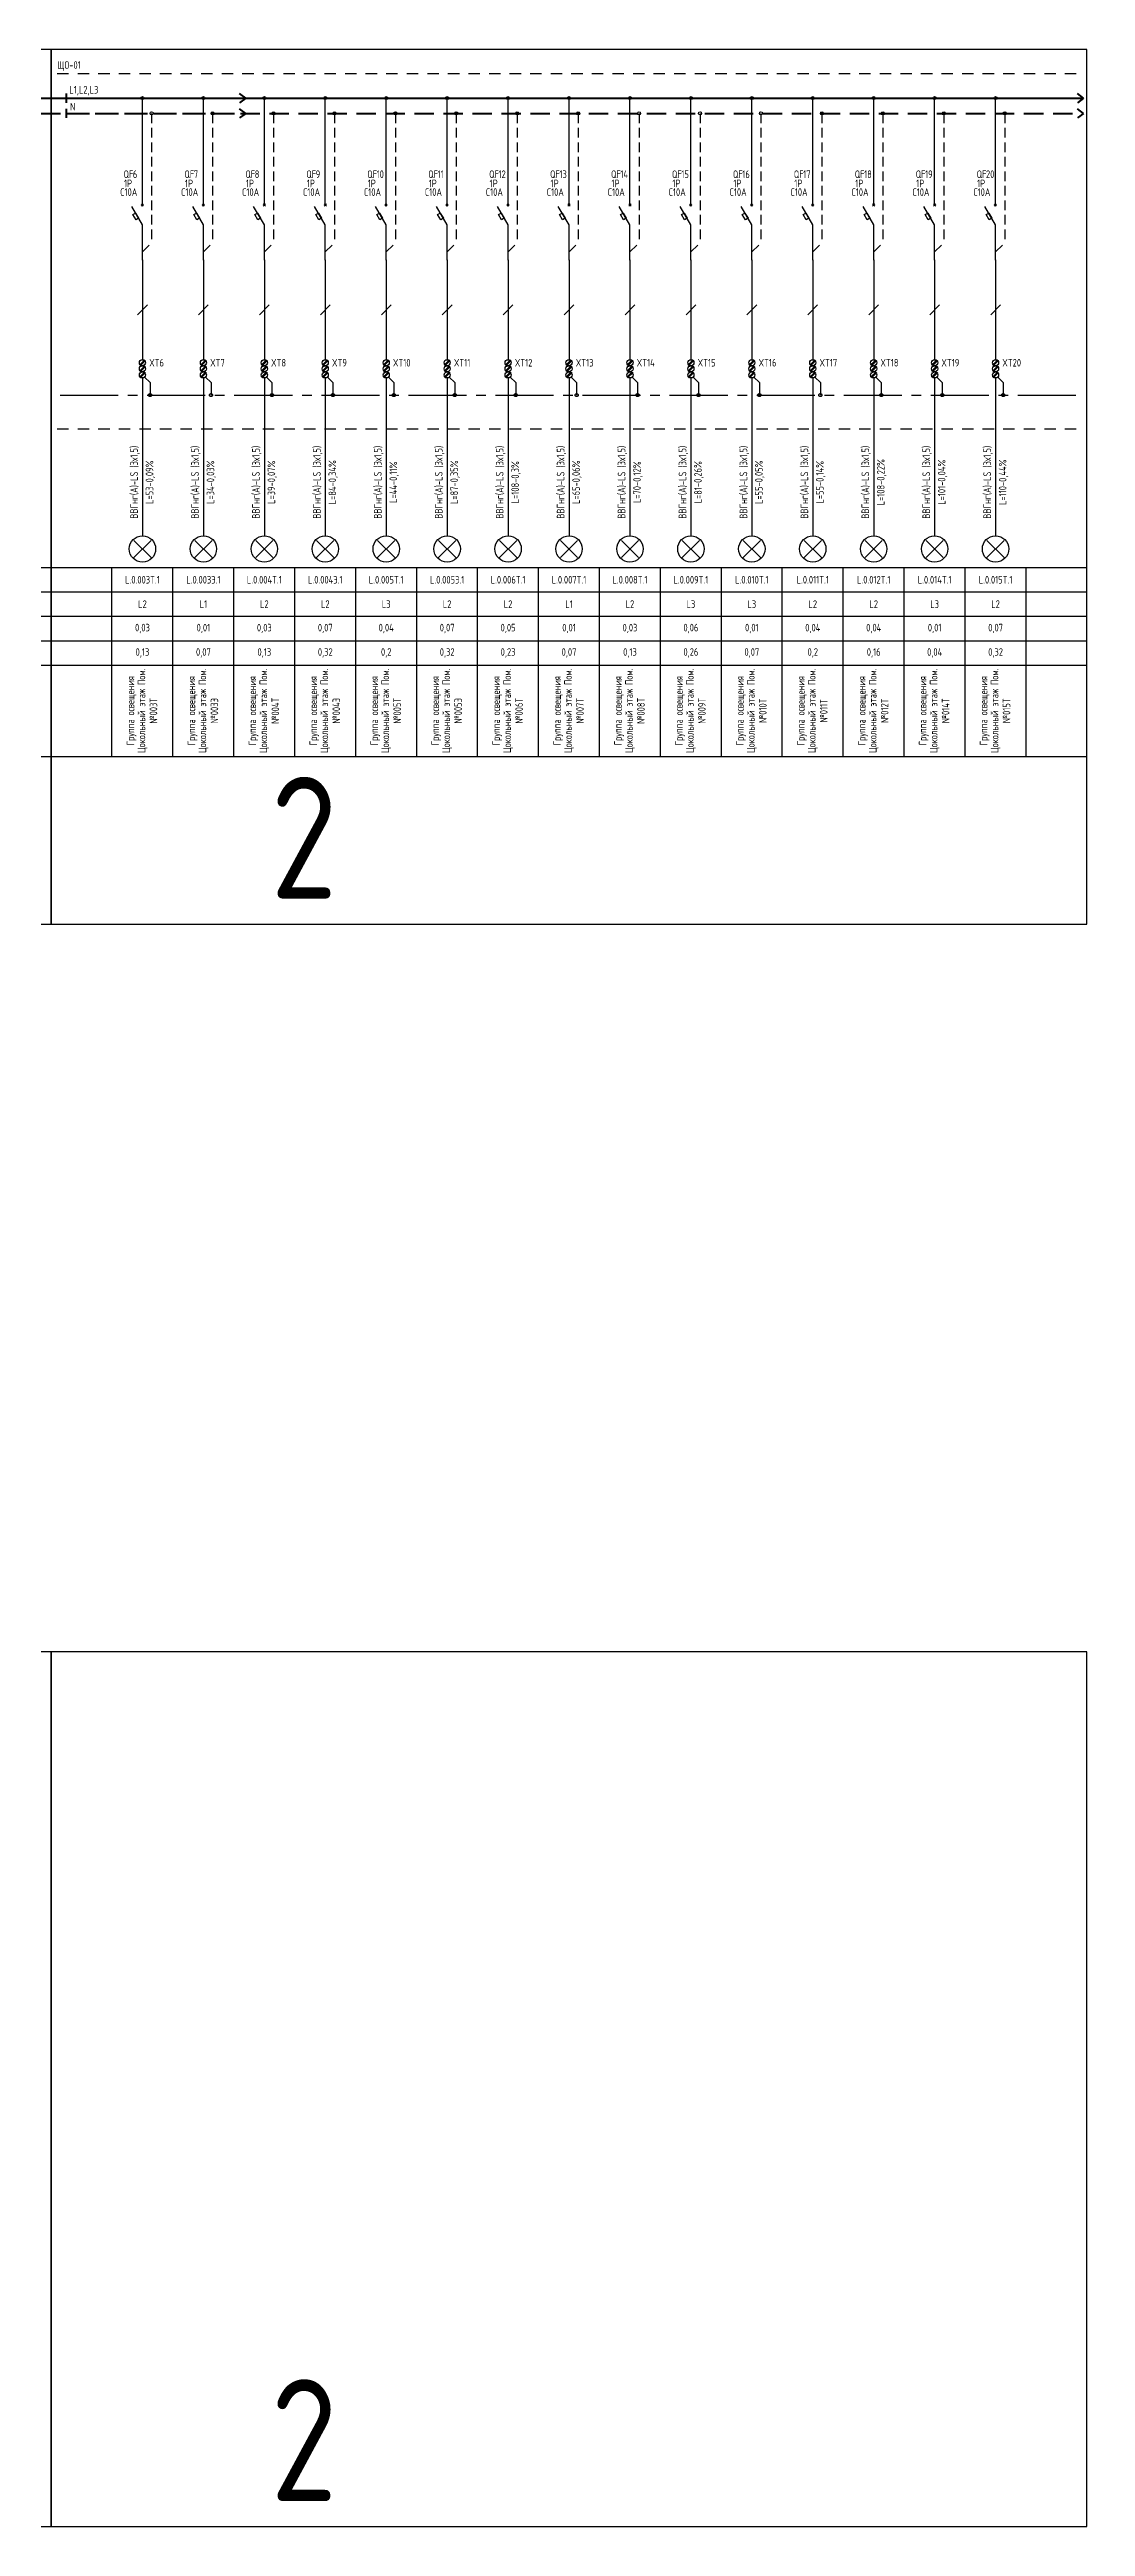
# Model space of a CAD drawing. Header units: millimetres. Extents: x -559267 to 5835, y 0 to 209897.
# Drawn here: x 394 to 734, y 765 to 1578 of the extents above; entities that cross this region are included whole.
import ezdxf
from ezdxf.enums import TextEntityAlignment as Align

# ---------------------------------------------------------------- set-up
doc = ezdxf.new("R2010")
doc.units = ezdxf.units.MM
for name, pattern in [('CENTER2', [28.575, 19.05, -3.175, 3.175, -3.175]), ('HIDDEN2', [4.7625, 3.175, -1.5875]), ('JIS_02_0.7', [1.35, 0.75, -0.6])]:
    doc.linetypes.add(name, pattern=pattern)
for name, color, linetype in [('SX_BLOCKS', 7, 'Continuous'), ('SX_BOUND', 7, 'JIS_02_0.7'), ('SX_LINES', 7, 'Continuous'), ('SX_PE', 3, 'CENTER2'), ('SX_TABLE', 7, 'Continuous'), ('SX_TEXT', 7, 'Continuous')]:
    doc.layers.add(name, color=color, linetype=linetype)
doc.styles.add('SX_GOST', font='GOST2304A_0.ttf')
doc.styles.add('UNC_A', font='GOST2304A_0.ttf')
doc.styles.add('Unecom', font='GOST2304A_0.ttf', dxfattribs={"height": 2.5})

# ---------------------------------------------------------------- blocks, each defined once
blk = doc.blocks.new('SX_TCOL')
for p, q in [((-10, 62), (10, 62)), ((10, 0), (10, 62)), ((-10, 54), (10, 54)), ((-10, 46), (10, 46)), ((-10, 38), (10, 38)), ((-10, 30), (10, 30)), ((-10, 0), (10, 0))]:
    blk.add_line(p, q)
at = {"style": 'SX_GOST'}
for tag, p in [('CAB1', (-2.6, 90)), ('CAB2', (2.6, 90)), ('NAME1', (-3.6, 15)), ('NAME2', (0, 15)), ('NAME3', (3.6, 15))]:
    blk.add_attdef(tag, text='', height=2.5, rotation=90, dxfattribs=at).set_placement(p, align=Align.MIDDLE)
for tag, p in [('LINE', (0, 58)), ('PH', (0, 50)), ('POW', (0, 42)), ('CUR', (0, 34))]:
    blk.add_attdef(tag, text='', height=2.5, dxfattribs=at).set_placement(p, align=Align.MIDDLE)
blk = doc.blocks.new('*U345')
at = {"lineweight": 40}
for p, q in [((333.89, 0), (331.89, 1.5)), ((333.89, 0), (331.89, -1.5)), ((333.89, -5), (331.89, -3.5)), ((333.89, -5), (331.89, -6.5))]:
    blk.add_line(p, q, dxfattribs=at)
at = {"linetype": 'ByBlock', "lineweight": 40}
for points in [[(0, 1.5), (0, -1.5)], [(0, 0), (333.89, 0)], [(0, -3.5), (0, -6.5)]]:
    blk.add_lwpolyline(points, dxfattribs=at)
at = {"color": 4, "linetype": 'HIDDEN2', "lineweight": 40, "ltscale": 2}
blk.add_lwpolyline([(0, -5), (333.89, -5)], dxfattribs=at)
at = {"insert": (1.24, -1.57), "char_height": 2.5, "attachment_point": 1, "style": 'UNC_A'}
blk.add_mtext_dynamic_manual_height_columns('N', width=3.8436, gutter_width=12.5, heights=[0], dxfattribs=at)
at = {"style": 'UNC_A'}
blk.add_attdef('ЛИНИЯ', (1, 1.5), '', height=2.5, dxfattribs=at)
blk = doc.blocks.new('*U349')
for p, q in [((0, -36.27), (0, -1.19)), ((0, -42.79), (-3.51, -36.72)), ((-0.35, -36.62), (0.35, -35.91)), ((0.35, -36.62), (-0.35, -35.91)), ((0, -54.31), (0, -42.79))]:
    blk.add_line(p, q)
at = {"color": 4, "linetype": 'HIDDEN2'}
for p in [(3, -6.19), (0, -51.65)]:
    blk.add_line(p, (3, -48.65), dxfattribs=at)
blk.add_lwpolyline([(-2.12, -41.12), (-3.12, -39.39), (-2.25, -38.89), (-1.25, -40.62)], close=True)
for centre in [(0, -1.19), (3, -6.19)]:
    blk.add_circle(centre, 0.5)
at = {"insert": (-6.21, -24.9), "char_height": 2.5, "attachment_point": 1, "style": 'Unecom'}
blk.add_mtext_dynamic_manual_height_columns('\\pxql;QF', width=5.7065, gutter_width=12.5, heights=[4.37], dxfattribs=at)
at = {"style": 'Unecom'}
for tag, p in [('P', (-3.4, -30.43)), ('A', (-1.7, -33.28))]:
    blk.add_attdef(tag, text='', height=2.5, dxfattribs=at).set_placement(p, align=Align.RIGHT)
blk.add_attdef('N', (-3.15, -27.4), '', height=2.5, dxfattribs=at)
blk = doc.blocks.new('XT')
at = {"color": 32, "true_color": 0xcd6928}
for p, q in [((0.75, 0), (-1, -1.75)), ((1, -0.25), (-0.75, -2))]:
    blk.add_line(p, q, dxfattribs=at)
at = {"color": 5}
for p, q in [((0.75, -2), (-1, -3.75)), ((1, -2.25), (-0.75, -4))]:
    blk.add_line(p, q, dxfattribs=at)
at = {"color": 32, "true_color": 0xcd6928}
blk.add_circle((0, -1), 1, dxfattribs=at)
at = {"color": 5}
blk.add_circle((0, -3), 1, dxfattribs=at)
at = {"style": 'UNC_A'}
blk.add_attdef('1', (1.75, 0.11), '', height=2.5, dxfattribs=at)
blk = doc.blocks.new('SX_XTPE')
at = {"color": 3}
for p, q in [((0.753, 1.003), (-1.003, -0.753)), ((1.003, 0.753), (-0.753, -1.003))]:
    blk.add_line(p, q, dxfattribs=at)
blk.add_circle((0, 0), 1, dxfattribs=at)
blk = doc.blocks.new('$RECOVER_230831092053-0')
at = {"color": 0, "lineweight": 30}
for p, q in [((-2.83, 2.83), (2.83, -2.83)), ((-2.83, -2.83), (2.83, 2.83))]:
    blk.add_line(p, q, dxfattribs=at)
blk.add_circle((0, 0), 4.33, dxfattribs=at)

msp = doc.modelspace()

# ---------------------------------------------------------------- linework, layer by layer
at = {"color": 6}
for points in [[(395, 1577.99), (55, 1577.99), (55, 1290.99), (395, 1290.99), (395, 1577.99)], [(735, 1577.99), (395, 1577.99), (395, 1290.99), (735, 1290.99), (735, 1577.99)], [(395, 1052.13), (55, 1052.13), (55, 765.13), (395, 765.13), (395, 1052.13)], [(735, 1052.13), (395, 1052.13), (395, 765.13), (735, 765.13), (735, 1052.13)]]:
    msp.add_lwpolyline(points, dxfattribs=at)
at = {"layer": 'SX_BOUND', "ltscale": 5}
for p, q in [((397, 1570.16), (733, 1570.16)), ((397, 1453.49), (733, 1453.49))]:
    msp.add_line(p, q, dxfattribs=at)
at = {"layer": 'SX_LINES'}
for p, q in [((425, 1508.95), (425, 1476.21)), ((445, 1508.95), (445, 1476.21)), ((465, 1508.95), (465, 1476.21)), ((485, 1508.95), (485, 1476.21)), ((505, 1508.95), (505, 1476.21)), ((525, 1508.95), (525, 1476.21)), ((545, 1508.95), (545, 1476.21)), ((565, 1508.95), (565, 1476.21)), ((585, 1508.95), (585, 1476.21)), ((605, 1508.95), (605, 1476.21)), ((625, 1508.95), (625, 1476.21)), ((645, 1508.95), (645, 1476.21)), ((665, 1508.95), (665, 1476.21)), ((685, 1508.95), (685, 1476.21)), ((705, 1508.95), (705, 1476.21)), ((423.4, 1490.98), (426.6, 1494.18)), ((443.4, 1490.98), (446.6, 1494.18)), ((463.4, 1490.98), (466.6, 1494.18)), ((483.4, 1490.98), (486.6, 1494.18)), ((503.4, 1490.98), (506.6, 1494.18)), ((523.4, 1490.98), (526.6, 1494.18)), ((543.4, 1490.98), (546.6, 1494.18)), ((563.4, 1490.98), (566.6, 1494.18)), ((583.4, 1490.98), (586.6, 1494.18)), ((603.4, 1490.98), (606.6, 1494.18)), ((623.4, 1490.98), (626.6, 1494.18)), ((643.4, 1490.98), (646.6, 1494.18)), ((663.4, 1490.98), (666.6, 1494.18)), ((683.4, 1490.98), (686.6, 1494.18)), ((703.4, 1490.98), (706.6, 1494.18)), ((425, 1470.21), (425, 1418.39)), ((445, 1470.21), (445, 1418.39)), ((465, 1470.21), (465, 1418.39)), ((485, 1470.21), (485, 1418.39)), ((505, 1470.21), (505, 1418.39)), ((525, 1470.21), (525, 1418.39)), ((545, 1470.21), (545, 1418.39)), ((565, 1470.21), (565, 1418.39)), ((585, 1470.21), (585, 1418.39)), ((605, 1470.21), (605, 1418.39)), ((625, 1470.21), (625, 1418.39)), ((645, 1470.21), (645, 1418.39)), ((665, 1470.21), (665, 1418.39)), ((685, 1470.21), (685, 1418.39)), ((705, 1470.21), (705, 1418.39))]:
    msp.add_line(p, q, dxfattribs=at)
at = {"layer": 'SX_PE'}
for p, q in [((398, 1464.59), (734, 1464.59)), ((425.7, 1470.51), (427.5, 1468.71)), ((427.5, 1468.71), (427.5, 1464.59)), ((445.7, 1470.51), (447.5, 1468.71)), ((447.5, 1468.71), (447.5, 1464.59)), ((465.7, 1470.51), (467.5, 1468.71)), ((467.5, 1468.71), (467.5, 1464.59)), ((485.7, 1470.51), (487.5, 1468.71)), ((487.5, 1468.71), (487.5, 1464.59)), ((505.7, 1470.51), (507.5, 1468.71)), ((507.5, 1468.71), (507.5, 1464.59)), ((525.7, 1470.51), (527.5, 1468.71)), ((527.5, 1468.71), (527.5, 1464.59)), ((545.7, 1470.51), (547.5, 1468.71)), ((547.5, 1468.71), (547.5, 1464.59)), ((565.7, 1470.51), (567.5, 1468.71)), ((567.5, 1468.71), (567.5, 1464.59)), ((585.7, 1470.51), (587.5, 1468.71)), ((587.5, 1468.71), (587.5, 1464.59)), ((605.7, 1470.51), (607.5, 1468.71)), ((607.5, 1468.71), (607.5, 1464.59)), ((625.7, 1470.51), (627.5, 1468.71)), ((627.5, 1468.71), (627.5, 1464.59)), ((645.7, 1470.51), (647.5, 1468.71)), ((647.5, 1468.71), (647.5, 1464.59)), ((665.7, 1470.51), (667.5, 1468.71)), ((667.5, 1468.71), (667.5, 1464.59)), ((685.7, 1470.51), (687.5, 1468.71)), ((687.5, 1468.71), (687.5, 1464.59)), ((705.7, 1470.51), (707.5, 1468.71)), ((707.5, 1468.71), (707.5, 1464.59))]:
    msp.add_line(p, q, dxfattribs=at)
for centre in [(427.5, 1464.59), (447.5, 1464.59), (467.5, 1464.59), (487.5, 1464.59), (507.5, 1464.59), (527.5, 1464.59), (547.5, 1464.59), (567.5, 1464.59), (587.5, 1464.59), (607.5, 1464.59), (627.5, 1464.59), (647.5, 1464.59), (667.5, 1464.59), (687.5, 1464.59), (707.5, 1464.59)]:
    msp.add_circle(centre, 0.5, dxfattribs=at)

# ---------------------------------------------------------------- block references
at = {"layer": 'SX_BLOCKS'}
for p, values in [((425, 1563.23), {'N': '6', 'P': '1P', 'A': 'С10А'}), ((445, 1563.23), {'N': '7', 'P': '1P', 'A': 'С10А'}), ((465, 1563.23), {'N': '8', 'P': '1P', 'A': 'С10А'}), ((485, 1563.23), {'N': '9', 'P': '1P', 'A': 'С10А'}), ((505, 1563.23), {'N': '10', 'P': '1P', 'A': 'С10А'}), ((525, 1563.23), {'N': '11', 'P': '1P', 'A': 'С10А'}), ((545, 1563.23), {'N': '12', 'P': '1P', 'A': 'С10А'}), ((565, 1563.23), {'N': '13', 'P': '1P', 'A': 'С10А'}), ((585, 1563.23), {'N': '14', 'P': '1P', 'A': 'С10А'}), ((605, 1563.23), {'N': '15', 'P': '1P', 'A': 'С10А'}), ((625, 1563.23), {'N': '16', 'P': '1P', 'A': 'С10А'}), ((645, 1563.23), {'N': '17', 'P': '1P', 'A': 'С10А'}), ((665, 1563.23), {'N': '18', 'P': '1P', 'A': 'С10А'}), ((685, 1563.23), {'N': '19', 'P': '1P', 'A': 'С10А'}), ((705, 1563.23), {'N': '20', 'P': '1P', 'A': 'С10А'})]:
    msp.add_blockref('*U349', p, dxfattribs=at).add_auto_attribs(values)
ref = msp.add_blockref('XT', (425, 1476.21), dxfattribs=at)
ref.add_attrib('1', 'XT6', (427.2, 1473.96), dxfattribs={"layer": '0', "height": 2.5, "style": 'UNC_A'})
for p in [(425, 1471.21), (445, 1471.21), (465, 1471.21), (485, 1471.21), (505, 1471.21), (525, 1471.21), (545, 1471.21), (565, 1471.21), (585, 1471.21), (605, 1471.21), (625, 1471.21), (645, 1471.21), (665, 1471.21), (685, 1471.21), (705, 1471.21)]:
    msp.add_blockref('SX_XTPE', p, dxfattribs=at)
ref = msp.add_blockref('XT', (445, 1476.21), dxfattribs=at)
ref.add_attrib('1', 'XT7', (447.2, 1473.96), dxfattribs={"layer": '0', "height": 2.5, "style": 'UNC_A'})
ref = msp.add_blockref('XT', (465, 1476.21), dxfattribs=at)
ref.add_attrib('1', 'XT8', (467.2, 1473.96), dxfattribs={"layer": '0', "height": 2.5, "style": 'UNC_A'})
ref = msp.add_blockref('XT', (485, 1476.21), dxfattribs=at)
ref.add_attrib('1', 'XT9', (487.2, 1473.96), dxfattribs={"layer": '0', "height": 2.5, "style": 'UNC_A'})
ref = msp.add_blockref('XT', (505, 1476.21), dxfattribs=at)
ref.add_attrib('1', 'XT10', (507.2, 1473.96), dxfattribs={"layer": '0', "height": 2.5, "style": 'UNC_A'})
ref = msp.add_blockref('XT', (525, 1476.21), dxfattribs=at)
ref.add_attrib('1', 'XT11', (527.2, 1473.96), dxfattribs={"layer": '0', "height": 2.5, "style": 'UNC_A'})
ref = msp.add_blockref('XT', (545, 1476.21), dxfattribs=at)
ref.add_attrib('1', 'XT12', (547.2, 1473.96), dxfattribs={"layer": '0', "height": 2.5, "style": 'UNC_A'})
ref = msp.add_blockref('XT', (565, 1476.21), dxfattribs=at)
ref.add_attrib('1', 'XT13', (567.2, 1473.96), dxfattribs={"layer": '0', "height": 2.5, "style": 'UNC_A'})
ref = msp.add_blockref('XT', (585, 1476.21), dxfattribs=at)
ref.add_attrib('1', 'XT14', (587.2, 1473.96), dxfattribs={"layer": '0', "height": 2.5, "style": 'UNC_A'})
ref = msp.add_blockref('XT', (605, 1476.21), dxfattribs=at)
ref.add_attrib('1', 'XT15', (607.2, 1473.96), dxfattribs={"layer": '0', "height": 2.5, "style": 'UNC_A'})
ref = msp.add_blockref('XT', (625, 1476.21), dxfattribs=at)
ref.add_attrib('1', 'XT16', (627.2, 1473.96), dxfattribs={"layer": '0', "height": 2.5, "style": 'UNC_A'})
ref = msp.add_blockref('XT', (645, 1476.21), dxfattribs=at)
ref.add_attrib('1', 'XT17', (647.2, 1473.96), dxfattribs={"layer": '0', "height": 2.5, "style": 'UNC_A'})
ref = msp.add_blockref('XT', (665, 1476.21), dxfattribs=at)
ref.add_attrib('1', 'XT18', (667.2, 1473.96), dxfattribs={"layer": '0', "height": 2.5, "style": 'UNC_A'})
ref = msp.add_blockref('XT', (685, 1476.21), dxfattribs=at)
ref.add_attrib('1', 'XT19', (687.2, 1473.96), dxfattribs={"layer": '0', "height": 2.5, "style": 'UNC_A'})
ref = msp.add_blockref('XT', (705, 1476.21), dxfattribs=at)
ref.add_attrib('1', 'XT20', (707.2, 1473.96), dxfattribs={"layer": '0', "height": 2.5, "style": 'UNC_A'})
at = {"layer": 'SX_BLOCKS', "color": 244, "true_color": 0x991b1e}
for p in [(425, 1414.09), (445, 1414.09), (465, 1414.09), (485, 1414.09), (505, 1414.09), (525, 1414.09), (545, 1414.09), (565, 1414.09), (585, 1414.09), (605, 1414.09), (625, 1414.09), (645, 1414.09), (665, 1414.09), (685, 1414.09), (705, 1414.09)]:
    msp.add_blockref('$RECOVER_230831092053-0', p, dxfattribs=at)
at = {"layer": 'SX_LINES'}
for p in [(125, 1562.04), (400, 1562.04)]:
    msp.add_blockref('*U345', p, dxfattribs=at).add_auto_attribs({'ЛИНИЯ': 'L1,L2,L3'})
at = {"layer": 'SX_TABLE'}
ref = msp.add_blockref('SX_TCOL', (425, 1345.99), dxfattribs=at)
ref.add_attrib('NAME1', 'Группа освещения', dxfattribs={"layer": '0', "height": 2.5, "rotation": 90, "style": 'SX_GOST'}).set_placement((421.4, 1360.99), align=Align.MIDDLE)
ref.add_attrib('NAME2', 'Цокольный этаж Пом.', dxfattribs={"layer": '0', "height": 2.5, "rotation": 90, "style": 'SX_GOST', "width": 0.996452}).set_placement((425, 1360.99), align=Align.MIDDLE)
ref.add_attrib('NAME3', '№003T', dxfattribs={"layer": '0', "height": 2.5, "rotation": 90, "style": 'SX_GOST'}).set_placement((428.6, 1360.99), align=Align.MIDDLE)
ref.add_attrib('CUR', '0,13', dxfattribs={"layer": '0', "height": 2.5, "style": 'SX_GOST'}).set_placement((425, 1379.99), align=Align.MIDDLE)
ref.add_attrib('POW', '0,03', dxfattribs={"layer": '0', "height": 2.5, "style": 'SX_GOST'}).set_placement((425, 1387.99), align=Align.MIDDLE)
ref.add_attrib('PH', 'L2', dxfattribs={"layer": '0', "height": 2.5, "style": 'SX_GOST'}).set_placement((425, 1395.99), align=Align.MIDDLE)
ref.add_attrib('LINE', 'L.0.003T.1', dxfattribs={"layer": '0', "height": 2.5, "style": 'SX_GOST'}).set_placement((425, 1403.99), align=Align.MIDDLE)
ref.add_attrib('CAB1', 'ВВГнг(А)-LS (3х1,5)', dxfattribs={"layer": '0', "height": 2.5, "rotation": 90, "style": 'SX_GOST'}).set_placement((422.4, 1435.99), align=Align.MIDDLE)
ref.add_attrib('CAB2', 'L=53-0,09%', dxfattribs={"layer": '0', "height": 2.5, "rotation": 90, "style": 'SX_GOST'}).set_placement((427.6, 1435.99), align=Align.MIDDLE)
ref = msp.add_blockref('SX_TCOL', (445, 1345.99), dxfattribs=at)
ref.add_attrib('NAME1', 'Группа освещения', dxfattribs={"layer": '0', "height": 2.5, "rotation": 90, "style": 'SX_GOST'}).set_placement((441.4, 1360.99), align=Align.MIDDLE)
ref.add_attrib('NAME2', 'Цокольный этаж Пом.', dxfattribs={"layer": '0', "height": 2.5, "rotation": 90, "style": 'SX_GOST', "width": 0.996452}).set_placement((445, 1360.99), align=Align.MIDDLE)
ref.add_attrib('NAME3', '№003Э', dxfattribs={"layer": '0', "height": 2.5, "rotation": 90, "style": 'SX_GOST'}).set_placement((448.6, 1360.99), align=Align.MIDDLE)
ref.add_attrib('CUR', '0,07', dxfattribs={"layer": '0', "height": 2.5, "style": 'SX_GOST'}).set_placement((445, 1379.99), align=Align.MIDDLE)
ref.add_attrib('POW', '0,01', dxfattribs={"layer": '0', "height": 2.5, "style": 'SX_GOST'}).set_placement((445, 1387.99), align=Align.MIDDLE)
ref.add_attrib('PH', 'L1', dxfattribs={"layer": '0', "height": 2.5, "style": 'SX_GOST'}).set_placement((445, 1395.99), align=Align.MIDDLE)
ref.add_attrib('LINE', 'L.0.003Э.1', dxfattribs={"layer": '0', "height": 2.5, "style": 'SX_GOST'}).set_placement((445, 1403.99), align=Align.MIDDLE)
ref.add_attrib('CAB1', 'ВВГнг(А)-LS (3х1,5)', dxfattribs={"layer": '0', "height": 2.5, "rotation": 90, "style": 'SX_GOST'}).set_placement((442.4, 1435.99), align=Align.MIDDLE)
ref.add_attrib('CAB2', 'L=34-0,03%', dxfattribs={"layer": '0', "height": 2.5, "rotation": 90, "style": 'SX_GOST'}).set_placement((447.6, 1435.99), align=Align.MIDDLE)
ref = msp.add_blockref('SX_TCOL', (465, 1345.99), dxfattribs=at)
ref.add_attrib('NAME1', 'Группа освещения', dxfattribs={"layer": '0', "height": 2.5, "rotation": 90, "style": 'SX_GOST'}).set_placement((461.4, 1360.99), align=Align.MIDDLE)
ref.add_attrib('NAME2', 'Цокольный этаж Пом.', dxfattribs={"layer": '0', "height": 2.5, "rotation": 90, "style": 'SX_GOST', "width": 0.996452}).set_placement((465, 1360.99), align=Align.MIDDLE)
ref.add_attrib('NAME3', '№004T', dxfattribs={"layer": '0', "height": 2.5, "rotation": 90, "style": 'SX_GOST'}).set_placement((468.6, 1360.99), align=Align.MIDDLE)
ref.add_attrib('CUR', '0,13', dxfattribs={"layer": '0', "height": 2.5, "style": 'SX_GOST'}).set_placement((465, 1379.99), align=Align.MIDDLE)
ref.add_attrib('POW', '0,03', dxfattribs={"layer": '0', "height": 2.5, "style": 'SX_GOST'}).set_placement((465, 1387.99), align=Align.MIDDLE)
ref.add_attrib('PH', 'L2', dxfattribs={"layer": '0', "height": 2.5, "style": 'SX_GOST'}).set_placement((465, 1395.99), align=Align.MIDDLE)
ref.add_attrib('LINE', 'L.0.004T.1', dxfattribs={"layer": '0', "height": 2.5, "style": 'SX_GOST'}).set_placement((465, 1403.99), align=Align.MIDDLE)
ref.add_attrib('CAB1', 'ВВГнг(А)-LS (3х1,5)', dxfattribs={"layer": '0', "height": 2.5, "rotation": 90, "style": 'SX_GOST'}).set_placement((462.4, 1435.99), align=Align.MIDDLE)
ref.add_attrib('CAB2', 'L=39-0,07%', dxfattribs={"layer": '0', "height": 2.5, "rotation": 90, "style": 'SX_GOST'}).set_placement((467.6, 1435.99), align=Align.MIDDLE)
ref = msp.add_blockref('SX_TCOL', (485, 1345.99), dxfattribs=at)
ref.add_attrib('NAME1', 'Группа освещения', dxfattribs={"layer": '0', "height": 2.5, "rotation": 90, "style": 'SX_GOST'}).set_placement((481.4, 1360.99), align=Align.MIDDLE)
ref.add_attrib('NAME2', 'Цокольный этаж Пом.', dxfattribs={"layer": '0', "height": 2.5, "rotation": 90, "style": 'SX_GOST', "width": 0.996452}).set_placement((485, 1360.99), align=Align.MIDDLE)
ref.add_attrib('NAME3', '№004Э', dxfattribs={"layer": '0', "height": 2.5, "rotation": 90, "style": 'SX_GOST'}).set_placement((488.6, 1360.99), align=Align.MIDDLE)
ref.add_attrib('CUR', '0,32', dxfattribs={"layer": '0', "height": 2.5, "style": 'SX_GOST'}).set_placement((485, 1379.99), align=Align.MIDDLE)
ref.add_attrib('POW', '0,07', dxfattribs={"layer": '0', "height": 2.5, "style": 'SX_GOST'}).set_placement((485, 1387.99), align=Align.MIDDLE)
ref.add_attrib('PH', 'L2', dxfattribs={"layer": '0', "height": 2.5, "style": 'SX_GOST'}).set_placement((485, 1395.99), align=Align.MIDDLE)
ref.add_attrib('LINE', 'L.0.004Э.1', dxfattribs={"layer": '0', "height": 2.5, "style": 'SX_GOST'}).set_placement((485, 1403.99), align=Align.MIDDLE)
ref.add_attrib('CAB1', 'ВВГнг(А)-LS (3х1,5)', dxfattribs={"layer": '0', "height": 2.5, "rotation": 90, "style": 'SX_GOST'}).set_placement((482.4, 1435.99), align=Align.MIDDLE)
ref.add_attrib('CAB2', 'L=84-0,34%', dxfattribs={"layer": '0', "height": 2.5, "rotation": 90, "style": 'SX_GOST'}).set_placement((487.6, 1435.99), align=Align.MIDDLE)
ref = msp.add_blockref('SX_TCOL', (505, 1345.99), dxfattribs=at)
ref.add_attrib('NAME1', 'Группа освещения', dxfattribs={"layer": '0', "height": 2.5, "rotation": 90, "style": 'SX_GOST'}).set_placement((501.4, 1360.99), align=Align.MIDDLE)
ref.add_attrib('NAME2', 'Цокольный этаж Пом.', dxfattribs={"layer": '0', "height": 2.5, "rotation": 90, "style": 'SX_GOST', "width": 0.996452}).set_placement((505, 1360.99), align=Align.MIDDLE)
ref.add_attrib('NAME3', '№005T', dxfattribs={"layer": '0', "height": 2.5, "rotation": 90, "style": 'SX_GOST'}).set_placement((508.6, 1360.99), align=Align.MIDDLE)
ref.add_attrib('CUR', '0,2', dxfattribs={"layer": '0', "height": 2.5, "style": 'SX_GOST'}).set_placement((505, 1379.99), align=Align.MIDDLE)
ref.add_attrib('POW', '0,04', dxfattribs={"layer": '0', "height": 2.5, "style": 'SX_GOST'}).set_placement((505, 1387.99), align=Align.MIDDLE)
ref.add_attrib('PH', 'L3', dxfattribs={"layer": '0', "height": 2.5, "style": 'SX_GOST'}).set_placement((505, 1395.99), align=Align.MIDDLE)
ref.add_attrib('LINE', 'L.0.005T.1', dxfattribs={"layer": '0', "height": 2.5, "style": 'SX_GOST'}).set_placement((505, 1403.99), align=Align.MIDDLE)
ref.add_attrib('CAB1', 'ВВГнг(А)-LS (3х1,5)', dxfattribs={"layer": '0', "height": 2.5, "rotation": 90, "style": 'SX_GOST'}).set_placement((502.4, 1435.99), align=Align.MIDDLE)
ref.add_attrib('CAB2', 'L=44-0,11%', dxfattribs={"layer": '0', "height": 2.5, "rotation": 90, "style": 'SX_GOST'}).set_placement((507.6, 1435.99), align=Align.MIDDLE)
ref = msp.add_blockref('SX_TCOL', (525, 1345.99), dxfattribs=at)
ref.add_attrib('NAME1', 'Группа освещения', dxfattribs={"layer": '0', "height": 2.5, "rotation": 90, "style": 'SX_GOST'}).set_placement((521.4, 1360.99), align=Align.MIDDLE)
ref.add_attrib('NAME2', 'Цокольный этаж Пом.', dxfattribs={"layer": '0', "height": 2.5, "rotation": 90, "style": 'SX_GOST', "width": 0.996452}).set_placement((525, 1360.99), align=Align.MIDDLE)
ref.add_attrib('NAME3', '№005Э', dxfattribs={"layer": '0', "height": 2.5, "rotation": 90, "style": 'SX_GOST'}).set_placement((528.6, 1360.99), align=Align.MIDDLE)
ref.add_attrib('CUR', '0,32', dxfattribs={"layer": '0', "height": 2.5, "style": 'SX_GOST'}).set_placement((525, 1379.99), align=Align.MIDDLE)
ref.add_attrib('POW', '0,07', dxfattribs={"layer": '0', "height": 2.5, "style": 'SX_GOST'}).set_placement((525, 1387.99), align=Align.MIDDLE)
ref.add_attrib('PH', 'L2', dxfattribs={"layer": '0', "height": 2.5, "style": 'SX_GOST'}).set_placement((525, 1395.99), align=Align.MIDDLE)
ref.add_attrib('LINE', 'L.0.005Э.1', dxfattribs={"layer": '0', "height": 2.5, "style": 'SX_GOST'}).set_placement((525, 1403.99), align=Align.MIDDLE)
ref.add_attrib('CAB1', 'ВВГнг(А)-LS (3х1,5)', dxfattribs={"layer": '0', "height": 2.5, "rotation": 90, "style": 'SX_GOST'}).set_placement((522.4, 1435.99), align=Align.MIDDLE)
ref.add_attrib('CAB2', 'L=87-0,35%', dxfattribs={"layer": '0', "height": 2.5, "rotation": 90, "style": 'SX_GOST'}).set_placement((527.6, 1435.99), align=Align.MIDDLE)
ref = msp.add_blockref('SX_TCOL', (545, 1345.99), dxfattribs=at)
ref.add_attrib('NAME1', 'Группа освещения', dxfattribs={"layer": '0', "height": 2.5, "rotation": 90, "style": 'SX_GOST'}).set_placement((541.4, 1360.99), align=Align.MIDDLE)
ref.add_attrib('NAME2', 'Цокольный этаж Пом.', dxfattribs={"layer": '0', "height": 2.5, "rotation": 90, "style": 'SX_GOST', "width": 0.996452}).set_placement((545, 1360.99), align=Align.MIDDLE)
ref.add_attrib('NAME3', '№006T', dxfattribs={"layer": '0', "height": 2.5, "rotation": 90, "style": 'SX_GOST'}).set_placement((548.6, 1360.99), align=Align.MIDDLE)
ref.add_attrib('CUR', '0,23', dxfattribs={"layer": '0', "height": 2.5, "style": 'SX_GOST'}).set_placement((545, 1379.99), align=Align.MIDDLE)
ref.add_attrib('POW', '0,05', dxfattribs={"layer": '0', "height": 2.5, "style": 'SX_GOST'}).set_placement((545, 1387.99), align=Align.MIDDLE)
ref.add_attrib('PH', 'L2', dxfattribs={"layer": '0', "height": 2.5, "style": 'SX_GOST'}).set_placement((545, 1395.99), align=Align.MIDDLE)
ref.add_attrib('LINE', 'L.0.006T.1', dxfattribs={"layer": '0', "height": 2.5, "style": 'SX_GOST'}).set_placement((545, 1403.99), align=Align.MIDDLE)
ref.add_attrib('CAB1', 'ВВГнг(А)-LS (3х1,5)', dxfattribs={"layer": '0', "height": 2.5, "rotation": 90, "style": 'SX_GOST'}).set_placement((542.4, 1435.99), align=Align.MIDDLE)
ref.add_attrib('CAB2', 'L=108-0,3%', dxfattribs={"layer": '0', "height": 2.5, "rotation": 90, "style": 'SX_GOST'}).set_placement((547.6, 1435.99), align=Align.MIDDLE)
ref = msp.add_blockref('SX_TCOL', (565, 1345.99), dxfattribs=at)
ref.add_attrib('NAME1', 'Группа освещения', dxfattribs={"layer": '0', "height": 2.5, "rotation": 90, "style": 'SX_GOST'}).set_placement((561.4, 1360.99), align=Align.MIDDLE)
ref.add_attrib('NAME2', 'Цокольный этаж Пом.', dxfattribs={"layer": '0', "height": 2.5, "rotation": 90, "style": 'SX_GOST', "width": 0.996452}).set_placement((565, 1360.99), align=Align.MIDDLE)
ref.add_attrib('NAME3', '№007T', dxfattribs={"layer": '0', "height": 2.5, "rotation": 90, "style": 'SX_GOST'}).set_placement((568.6, 1360.99), align=Align.MIDDLE)
ref.add_attrib('CUR', '0,07', dxfattribs={"layer": '0', "height": 2.5, "style": 'SX_GOST'}).set_placement((565, 1379.99), align=Align.MIDDLE)
ref.add_attrib('POW', '0,01', dxfattribs={"layer": '0', "height": 2.5, "style": 'SX_GOST'}).set_placement((565, 1387.99), align=Align.MIDDLE)
ref.add_attrib('PH', 'L1', dxfattribs={"layer": '0', "height": 2.5, "style": 'SX_GOST'}).set_placement((565, 1395.99), align=Align.MIDDLE)
ref.add_attrib('LINE', 'L.0.007T.1', dxfattribs={"layer": '0', "height": 2.5, "style": 'SX_GOST'}).set_placement((565, 1403.99), align=Align.MIDDLE)
ref.add_attrib('CAB1', 'ВВГнг(А)-LS (3х1,5)', dxfattribs={"layer": '0', "height": 2.5, "rotation": 90, "style": 'SX_GOST'}).set_placement((562.4, 1435.99), align=Align.MIDDLE)
ref.add_attrib('CAB2', 'L=65-0,06%', dxfattribs={"layer": '0', "height": 2.5, "rotation": 90, "style": 'SX_GOST'}).set_placement((567.6, 1435.99), align=Align.MIDDLE)
ref = msp.add_blockref('SX_TCOL', (585, 1345.99), dxfattribs=at)
ref.add_attrib('NAME1', 'Группа освещения', dxfattribs={"layer": '0', "height": 2.5, "rotation": 90, "style": 'SX_GOST'}).set_placement((581.4, 1360.99), align=Align.MIDDLE)
ref.add_attrib('NAME2', 'Цокольный этаж Пом.', dxfattribs={"layer": '0', "height": 2.5, "rotation": 90, "style": 'SX_GOST', "width": 0.996452}).set_placement((585, 1360.99), align=Align.MIDDLE)
ref.add_attrib('NAME3', '№008T', dxfattribs={"layer": '0', "height": 2.5, "rotation": 90, "style": 'SX_GOST'}).set_placement((588.6, 1360.99), align=Align.MIDDLE)
ref.add_attrib('CUR', '0,13', dxfattribs={"layer": '0', "height": 2.5, "style": 'SX_GOST'}).set_placement((585, 1379.99), align=Align.MIDDLE)
ref.add_attrib('POW', '0,03', dxfattribs={"layer": '0', "height": 2.5, "style": 'SX_GOST'}).set_placement((585, 1387.99), align=Align.MIDDLE)
ref.add_attrib('PH', 'L2', dxfattribs={"layer": '0', "height": 2.5, "style": 'SX_GOST'}).set_placement((585, 1395.99), align=Align.MIDDLE)
ref.add_attrib('LINE', 'L.0.008T.1', dxfattribs={"layer": '0', "height": 2.5, "style": 'SX_GOST'}).set_placement((585, 1403.99), align=Align.MIDDLE)
ref.add_attrib('CAB1', 'ВВГнг(А)-LS (3х1,5)', dxfattribs={"layer": '0', "height": 2.5, "rotation": 90, "style": 'SX_GOST'}).set_placement((582.4, 1435.99), align=Align.MIDDLE)
ref.add_attrib('CAB2', 'L=70-0,12%', dxfattribs={"layer": '0', "height": 2.5, "rotation": 90, "style": 'SX_GOST'}).set_placement((587.6, 1435.99), align=Align.MIDDLE)
ref = msp.add_blockref('SX_TCOL', (605, 1345.99), dxfattribs=at)
ref.add_attrib('NAME1', 'Группа освещения', dxfattribs={"layer": '0', "height": 2.5, "rotation": 90, "style": 'SX_GOST'}).set_placement((601.4, 1360.99), align=Align.MIDDLE)
ref.add_attrib('NAME2', 'Цокольный этаж Пом.', dxfattribs={"layer": '0', "height": 2.5, "rotation": 90, "style": 'SX_GOST', "width": 0.996452}).set_placement((605, 1360.99), align=Align.MIDDLE)
ref.add_attrib('NAME3', '№009T', dxfattribs={"layer": '0', "height": 2.5, "rotation": 90, "style": 'SX_GOST'}).set_placement((608.6, 1360.99), align=Align.MIDDLE)
ref.add_attrib('CUR', '0,26', dxfattribs={"layer": '0', "height": 2.5, "style": 'SX_GOST'}).set_placement((605, 1379.99), align=Align.MIDDLE)
ref.add_attrib('POW', '0,06', dxfattribs={"layer": '0', "height": 2.5, "style": 'SX_GOST'}).set_placement((605, 1387.99), align=Align.MIDDLE)
ref.add_attrib('PH', 'L3', dxfattribs={"layer": '0', "height": 2.5, "style": 'SX_GOST'}).set_placement((605, 1395.99), align=Align.MIDDLE)
ref.add_attrib('LINE', 'L.0.009T.1', dxfattribs={"layer": '0', "height": 2.5, "style": 'SX_GOST'}).set_placement((605, 1403.99), align=Align.MIDDLE)
ref.add_attrib('CAB1', 'ВВГнг(А)-LS (3х1,5)', dxfattribs={"layer": '0', "height": 2.5, "rotation": 90, "style": 'SX_GOST'}).set_placement((602.4, 1435.99), align=Align.MIDDLE)
ref.add_attrib('CAB2', 'L=81-0,26%', dxfattribs={"layer": '0', "height": 2.5, "rotation": 90, "style": 'SX_GOST'}).set_placement((607.6, 1435.99), align=Align.MIDDLE)
ref = msp.add_blockref('SX_TCOL', (625, 1345.99), dxfattribs=at)
ref.add_attrib('NAME1', 'Группа освещения', dxfattribs={"layer": '0', "height": 2.5, "rotation": 90, "style": 'SX_GOST'}).set_placement((621.4, 1360.99), align=Align.MIDDLE)
ref.add_attrib('NAME2', 'Цокольный этаж Пом.', dxfattribs={"layer": '0', "height": 2.5, "rotation": 90, "style": 'SX_GOST', "width": 0.996452}).set_placement((625, 1360.99), align=Align.MIDDLE)
ref.add_attrib('NAME3', '№010T', dxfattribs={"layer": '0', "height": 2.5, "rotation": 90, "style": 'SX_GOST'}).set_placement((628.6, 1360.99), align=Align.MIDDLE)
ref.add_attrib('CUR', '0,07', dxfattribs={"layer": '0', "height": 2.5, "style": 'SX_GOST'}).set_placement((625, 1379.99), align=Align.MIDDLE)
ref.add_attrib('POW', '0,01', dxfattribs={"layer": '0', "height": 2.5, "style": 'SX_GOST'}).set_placement((625, 1387.99), align=Align.MIDDLE)
ref.add_attrib('PH', 'L3', dxfattribs={"layer": '0', "height": 2.5, "style": 'SX_GOST'}).set_placement((625, 1395.99), align=Align.MIDDLE)
ref.add_attrib('LINE', 'L.0.010T.1', dxfattribs={"layer": '0', "height": 2.5, "style": 'SX_GOST'}).set_placement((625, 1403.99), align=Align.MIDDLE)
ref.add_attrib('CAB1', 'ВВГнг(А)-LS (3х1,5)', dxfattribs={"layer": '0', "height": 2.5, "rotation": 90, "style": 'SX_GOST'}).set_placement((622.4, 1435.99), align=Align.MIDDLE)
ref.add_attrib('CAB2', 'L=55-0,05%', dxfattribs={"layer": '0', "height": 2.5, "rotation": 90, "style": 'SX_GOST'}).set_placement((627.6, 1435.99), align=Align.MIDDLE)
ref = msp.add_blockref('SX_TCOL', (645, 1345.99), dxfattribs=at)
ref.add_attrib('NAME1', 'Группа освещения', dxfattribs={"layer": '0', "height": 2.5, "rotation": 90, "style": 'SX_GOST'}).set_placement((641.4, 1360.99), align=Align.MIDDLE)
ref.add_attrib('NAME2', 'Цокольный этаж Пом.', dxfattribs={"layer": '0', "height": 2.5, "rotation": 90, "style": 'SX_GOST', "width": 0.996452}).set_placement((645, 1360.99), align=Align.MIDDLE)
ref.add_attrib('NAME3', '№011T', dxfattribs={"layer": '0', "height": 2.5, "rotation": 90, "style": 'SX_GOST'}).set_placement((648.6, 1360.99), align=Align.MIDDLE)
ref.add_attrib('CUR', '0,2', dxfattribs={"layer": '0', "height": 2.5, "style": 'SX_GOST'}).set_placement((645, 1379.99), align=Align.MIDDLE)
ref.add_attrib('POW', '0,04', dxfattribs={"layer": '0', "height": 2.5, "style": 'SX_GOST'}).set_placement((645, 1387.99), align=Align.MIDDLE)
ref.add_attrib('PH', 'L2', dxfattribs={"layer": '0', "height": 2.5, "style": 'SX_GOST'}).set_placement((645, 1395.99), align=Align.MIDDLE)
ref.add_attrib('LINE', 'L.0.011T.1', dxfattribs={"layer": '0', "height": 2.5, "style": 'SX_GOST'}).set_placement((645, 1403.99), align=Align.MIDDLE)
ref.add_attrib('CAB1', 'ВВГнг(А)-LS (3х1,5)', dxfattribs={"layer": '0', "height": 2.5, "rotation": 90, "style": 'SX_GOST'}).set_placement((642.4, 1435.99), align=Align.MIDDLE)
ref.add_attrib('CAB2', 'L=55-0,14%', dxfattribs={"layer": '0', "height": 2.5, "rotation": 90, "style": 'SX_GOST'}).set_placement((647.6, 1435.99), align=Align.MIDDLE)
ref = msp.add_blockref('SX_TCOL', (665, 1345.99), dxfattribs=at)
ref.add_attrib('NAME1', 'Группа освещения', dxfattribs={"layer": '0', "height": 2.5, "rotation": 90, "style": 'SX_GOST'}).set_placement((661.4, 1360.99), align=Align.MIDDLE)
ref.add_attrib('NAME2', 'Цокольный этаж Пом.', dxfattribs={"layer": '0', "height": 2.5, "rotation": 90, "style": 'SX_GOST', "width": 0.996452}).set_placement((665, 1360.99), align=Align.MIDDLE)
ref.add_attrib('NAME3', '№012T', dxfattribs={"layer": '0', "height": 2.5, "rotation": 90, "style": 'SX_GOST'}).set_placement((668.6, 1360.99), align=Align.MIDDLE)
ref.add_attrib('CUR', '0,16', dxfattribs={"layer": '0', "height": 2.5, "style": 'SX_GOST'}).set_placement((665, 1379.99), align=Align.MIDDLE)
ref.add_attrib('POW', '0,04', dxfattribs={"layer": '0', "height": 2.5, "style": 'SX_GOST'}).set_placement((665, 1387.99), align=Align.MIDDLE)
ref.add_attrib('PH', 'L2', dxfattribs={"layer": '0', "height": 2.5, "style": 'SX_GOST'}).set_placement((665, 1395.99), align=Align.MIDDLE)
ref.add_attrib('LINE', 'L.0.012T.1', dxfattribs={"layer": '0', "height": 2.5, "style": 'SX_GOST'}).set_placement((665, 1403.99), align=Align.MIDDLE)
ref.add_attrib('CAB1', 'ВВГнг(А)-LS (3х1,5)', dxfattribs={"layer": '0', "height": 2.5, "rotation": 90, "style": 'SX_GOST'}).set_placement((662.4, 1435.99), align=Align.MIDDLE)
ref.add_attrib('CAB2', 'L=108-0,22%', dxfattribs={"layer": '0', "height": 2.5, "rotation": 90, "style": 'SX_GOST'}).set_placement((667.6, 1435.99), align=Align.MIDDLE)
ref = msp.add_blockref('SX_TCOL', (685, 1345.99), dxfattribs=at)
ref.add_attrib('NAME1', 'Группа освещения', dxfattribs={"layer": '0', "height": 2.5, "rotation": 90, "style": 'SX_GOST'}).set_placement((681.4, 1360.99), align=Align.MIDDLE)
ref.add_attrib('NAME2', 'Цокольный этаж Пом.', dxfattribs={"layer": '0', "height": 2.5, "rotation": 90, "style": 'SX_GOST', "width": 0.996452}).set_placement((685, 1360.99), align=Align.MIDDLE)
ref.add_attrib('NAME3', '№014T', dxfattribs={"layer": '0', "height": 2.5, "rotation": 90, "style": 'SX_GOST'}).set_placement((688.6, 1360.99), align=Align.MIDDLE)
ref.add_attrib('CUR', '0,04', dxfattribs={"layer": '0', "height": 2.5, "style": 'SX_GOST'}).set_placement((685, 1379.99), align=Align.MIDDLE)
ref.add_attrib('POW', '0,01', dxfattribs={"layer": '0', "height": 2.5, "style": 'SX_GOST'}).set_placement((685, 1387.99), align=Align.MIDDLE)
ref.add_attrib('PH', 'L3', dxfattribs={"layer": '0', "height": 2.5, "style": 'SX_GOST'}).set_placement((685, 1395.99), align=Align.MIDDLE)
ref.add_attrib('LINE', 'L.0.014T.1', dxfattribs={"layer": '0', "height": 2.5, "style": 'SX_GOST'}).set_placement((685, 1403.99), align=Align.MIDDLE)
ref.add_attrib('CAB1', 'ВВГнг(А)-LS (3х1,5)', dxfattribs={"layer": '0', "height": 2.5, "rotation": 90, "style": 'SX_GOST'}).set_placement((682.4, 1435.99), align=Align.MIDDLE)
ref.add_attrib('CAB2', 'L=101-0,04%', dxfattribs={"layer": '0', "height": 2.5, "rotation": 90, "style": 'SX_GOST'}).set_placement((687.6, 1435.99), align=Align.MIDDLE)
ref = msp.add_blockref('SX_TCOL', (705, 1345.99), dxfattribs=at)
ref.add_attrib('NAME1', 'Группа освещения', dxfattribs={"layer": '0', "height": 2.5, "rotation": 90, "style": 'SX_GOST'}).set_placement((701.4, 1360.99), align=Align.MIDDLE)
ref.add_attrib('NAME2', 'Цокольный этаж Пом.', dxfattribs={"layer": '0', "height": 2.5, "rotation": 90, "style": 'SX_GOST', "width": 0.996452}).set_placement((705, 1360.99), align=Align.MIDDLE)
ref.add_attrib('NAME3', '№015T', dxfattribs={"layer": '0', "height": 2.5, "rotation": 90, "style": 'SX_GOST'}).set_placement((708.6, 1360.99), align=Align.MIDDLE)
ref.add_attrib('CUR', '0,32', dxfattribs={"layer": '0', "height": 2.5, "style": 'SX_GOST'}).set_placement((705, 1379.99), align=Align.MIDDLE)
ref.add_attrib('POW', '0,07', dxfattribs={"layer": '0', "height": 2.5, "style": 'SX_GOST'}).set_placement((705, 1387.99), align=Align.MIDDLE)
ref.add_attrib('PH', 'L2', dxfattribs={"layer": '0', "height": 2.5, "style": 'SX_GOST'}).set_placement((705, 1395.99), align=Align.MIDDLE)
ref.add_attrib('LINE', 'L.0.015T.1', dxfattribs={"layer": '0', "height": 2.5, "style": 'SX_GOST'}).set_placement((705, 1403.99), align=Align.MIDDLE)
ref.add_attrib('CAB1', 'ВВГнг(А)-LS (3х1,5)', dxfattribs={"layer": '0', "height": 2.5, "rotation": 90, "style": 'SX_GOST'}).set_placement((702.4, 1435.99), align=Align.MIDDLE)
ref.add_attrib('CAB2', 'L=110-0,44%', dxfattribs={"layer": '0', "height": 2.5, "rotation": 90, "style": 'SX_GOST'}).set_placement((707.6, 1435.99), align=Align.MIDDLE)
for p in [(385, 1345.99), (405, 1345.99), (725, 1345.99)]:
    msp.add_blockref('SX_TCOL', p, dxfattribs=at)

# ---------------------------------------------------------------- texts
at = {"layer": 'Defpoints', "color": 6, "char_height": 40, "attachment_point": 1, "style": 'Unecom'}
for insert in [(467.02, 1339.31), (467.02, 813.44)]:
    msp.add_mtext_dynamic_manual_height_columns('2', width=99.9205, gutter_width=12.5, heights=[0], dxfattribs=dict(at, insert=insert))
at = {"layer": 'SX_TEXT', "style": 'SX_GOST'}
msp.add_text('ЩО-01', height=2.5, dxfattribs=at).set_placement((397, 1571.66))

doc.saveas('drawing.dxf')
